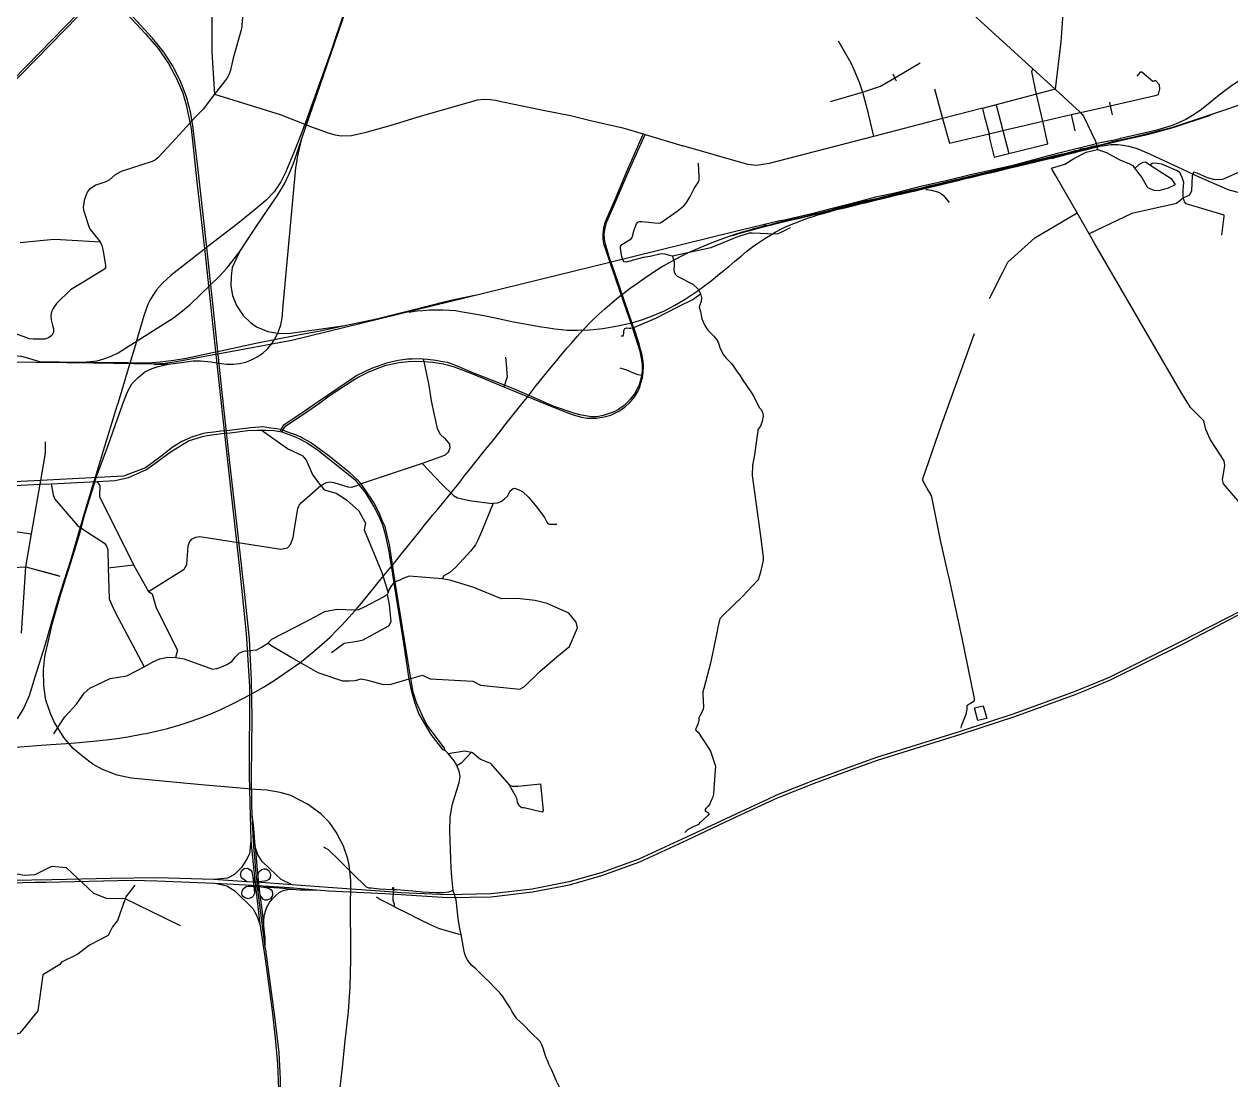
# Model space of a CAD drawing. Header units: millimetres. Extents: x 170 to 95391, y -643 to 69125.
# Drawn here: x 59911 to 69198, y 32441 to 40567 of the extents above; entities that cross this region are included whole.
import ezdxf

# ---------------------------------------------------------------- set-up
doc = ezdxf.new("R2010")
doc.units = ezdxf.units.MM
for name, color, linetype in [('railways', 4, 'Continuous'), ('roads_1', 1, 'Continuous'), ('roads_2', 2, 'Continuous'), ('roads_3', 3, 'Continuous'), ('water', 7, 'Continuous')]:
    doc.layers.add(name, color=color, linetype=linetype)

msp = doc.modelspace()

# ---------------------------------------------------------------- linework, layer by layer
at = {"layer": 'railways'}
for points in [[(62049.36, 39686.2), (62502.44, 41009.28), (62544.23, 41109.55), (62598.26, 41198.29), (62789.07, 41456.95), (62834.67, 41515.5)], [(62379.07, 40673.82), (62268.21, 40345.29), (62062.72, 39773.37)], [(69257.68, 40126.9), (69192.84, 40084.67), (69142.13, 40046.89), (69094.07, 40008.53), (69022.85, 39951.95), (68961.01, 39903.06), (68902.83, 39862.68), (68850.45, 39832.32), (68796.19, 39806.51), (68746.14, 39785.6)], [(68751.99, 39774.89), (69650.28, 40074.56)], [(68753.24, 39771.46), (69040.19, 39865.33)], [(62062.72, 39773.37), (61992.03, 39591.14), (61923.48, 39425.88), (61885.96, 39352.04), (61834.17, 39276.4), (61774.02, 39211.26), (61690.43, 39141.99), (61554.63, 39033.52)], [(62062.72, 39773.37), (62092.6, 39840.1)], [(68346.24, 39675.32), (68453.51, 39698.83), (68751.99, 39774.89)], [(68746.14, 39785.6), (68628.61, 39751.02), (68347.56, 39685.48)], [(68348.84, 39671.44), (68556.55, 39718.28), (68753.24, 39771.46)], [(61418.09, 38630.05), (61471.93, 38688.55), (61509.26, 38738.17), (61570.03, 38817.9), (61693.62, 39005.09), (61864.68, 39254.11), (61913.77, 39337.99), (61951.28, 39413.78), (61985.6, 39501.84), (62049.36, 39686.2)], [(61905.48, 38400.86), (62001.74, 39460.02), (62018.93, 39566.21), (62049.36, 39686.2)], [(66294.09, 39181.62), (66317.05, 39186.55), (66349.44, 39194.8), (66368.31, 39199.53), (66407.18, 39209.55), (66434.8, 39216.13), (66457.61, 39222.03), (66501.92, 39232.81), (66539.09, 39241.71), (66575.68, 39250.83), (66602.39, 39257.09), (66646.84, 39267.98), (66680.13, 39275.54), (66734.41, 39287.68), (66816.15, 39307), (66887.42, 39324.29), (66966.22, 39342.46), (67026.79, 39357.14), (67103.71, 39376.02), (67188.16, 39396.61), (67266.02, 39415.49), (67353.16, 39436.07), (67428.32, 39454.16), (67507.12, 39473.15), (67590.61, 39493.28), (67686.23, 39515.91), (67775.62, 39537.64), (67846.29, 39554.47), (67888.99, 39564.82), (67939.54, 39577.22), (68005.03, 39593.61), (68040.57, 39602.2), (68075.13, 39610.2), (68100.93, 39616.68), (68142.31, 39626.33), (68162.52, 39631.64), (68191.06, 39638.21), (68243.96, 39651.64), (68288.62, 39662.38), (68346.24, 39675.32)], [(67093.3, 39366.86), (67212.94, 39397.7), (67309.14, 39420.79), (67391.97, 39440.77), (67489.24, 39463.67), (67615.72, 39494.33), (67712.08, 39516.71), (67789.72, 39536.05), (67854.03, 39551.03), (67942.93, 39572.92), (67986.04, 39584.15), (68022.74, 39592.94), (68074.57, 39604.98), (68129.79, 39618.25), (68171.19, 39627.98), (68216.54, 39639.2), (68264.03, 39650.41), (68306.71, 39660.54), (68348.84, 39671.44)], [(68347.56, 39685.48), (68312.12, 39677.22), (68152.97, 39644.26)], [(65737.94, 39054.78), (65785.74, 39065.57), (65905.18, 39093.32), (65983.37, 39112.25), (66212.64, 39171.22), (66294.84, 39192.38), (66380.44, 39214.8), (66465.29, 39237.07), (66634.03, 39273.69), (66821.32, 39322.4), (67016, 39364.7), (67204.71, 39412.52), (67522.09, 39481.03), (67864.99, 39573.76), (68152.97, 39644.26)], [(67845.85, 39542.45), (67904.17, 39556.46), (67941.96, 39565.85), (67986.68, 39577.07), (68034.1, 39588.95), (68078.32, 39599.18), (68137.02, 39613.56), (68190.05, 39626.48), (68227.7, 39633.88), (68274.9, 39639.44), (68327.85, 39639.6), (68369.44, 39635.7), (68410.91, 39628.75), (68460.09, 39615.17), (68495.58, 39602.01), (68572.2, 39569.13), (68649.2, 39533.29), (68825.8, 39450.04)], [(68022.74, 39592.94), (67995.64, 39584.26), (67975.85, 39577.32), (67941.96, 39565.85)], [(68075.13, 39610.2), (68055.18, 39607.18), (68036.45, 39604.52)], [(68142.31, 39626.33), (68116.02, 39618.52), (68101.64, 39613.41), (68074.57, 39604.98)], [(68191.06, 39638.21), (68213.22, 39641.95), (68226.06, 39643.74), (68264.03, 39650.41)], [(65300.56, 38675.08), (65333.65, 38701.95), (65380.45, 38741.49), (65428.03, 38781.37), (65472.99, 38818.2), (65516, 38852.13), (65565.71, 38886.79), (65611.07, 38916.97), (65653.8, 38943), (65690.71, 38964.76), (65738.77, 38990.18), (65771.55, 39005.54), (65814, 39024.68), (65854.17, 39041.12), (65899.55, 39058.42), (65947.32, 39075.04), (65982.24, 39087), (66019.42, 39098.61), (66059.09, 39109.29), (66106.38, 39122.64), (66163.91, 39138.73), (66228.35, 39153.43), (66299.95, 39170.57), (66356.19, 39185.23), (66384.26, 39191.75), (66463.14, 39211.55), (66516.44, 39224.4), (66560.88, 39235.62), (66619.93, 39249.94), (66668.58, 39261.8), (66731.61, 39275.78), (66770.01, 39284.15), (66809.44, 39293.62), (66873.25, 39309.01), (66940.91, 39325.17), (67033.65, 39347.38), (67099.23, 39363.72), (67155.64, 39377.55), (67206.31, 39389.59), (67297.79, 39411.3), (67381.29, 39431.07), (67480.08, 39455.04), (67557.43, 39474.2), (67633.77, 39491.88), (67716.26, 39511.17), (67802.18, 39532.23), (67845.85, 39542.45)], [(67904.17, 39556.46), (67873.06, 39545.75), (67844.01, 39537.08), (67818.18, 39530.7)], [(68825.8, 39450.04), (68918.44, 39406.19)], [(68918.44, 39406.19), (68973.73, 39382.27), (69182.74, 39291.05), (69321.78, 39256.23), (69475.23, 39236.08), (70329.5, 39149.09), (70592.59, 39121.28), (70989.33, 39080.5), (71237.6, 39055.6), (71488.83, 39028.41), (71594.98, 39017.17), (71646.4, 39011.77), (71706.43, 39006.73)], [(66099.82, 39127.88), (66143.46, 39138.94), (66201.66, 39153.9), (66266.9, 39169.39), (66309.63, 39179.27), (66346, 39188.73), (66381.24, 39197.75), (66418.62, 39207.32), (66460.45, 39217.55), (66491.7, 39225.13), (66532.7, 39235.31), (66568.04, 39244.11), (66615.55, 39255.31), (66643.27, 39262.02), (66689.07, 39272.88), (66744.72, 39285.04), (66844.1, 39308.22), (66929.84, 39328.67), (67013.8, 39347.64), (67093.3, 39366.86)], [(66849.78, 39292.97), (66861.16, 39292.78), (66876.19, 39291.62), (66894.55, 39288.54), (66921.77, 39281.53), (66946.72, 39272.95), (66970.72, 39260.75), (66985.43, 39247.46), (67031.1, 39192.81)], [(66365.06, 39205.99), (66312.78, 39191.89), (66276.85, 39182.08)], [(66407.18, 39209.55), (66375.94, 39203.21), (66348.57, 39198.88), (66312.78, 39191.89)], [(66381.24, 39197.75), (66357.38, 39193.4), (66342.5, 39190.67), (66317.05, 39186.55)], [(66384.26, 39191.75), (66407.46, 39199.95), (66433.62, 39208.58), (66460.45, 39217.55)], [(66457.61, 39222.03), (66483.39, 39226.27), (66498.04, 39228.31), (66532.7, 39235.31)], [(66646.84, 39267.98), (66615.91, 39259.03), (66598.97, 39252.93), (66568.04, 39244.11)], [(66731.61, 39275.78), (66702.69, 39270.94), (66687.03, 39269.21), (66670.2, 39266.35), (66643.27, 39262.02)], [(64831.53, 38707.19), (64871.4, 38730.2), (64928.87, 38761.07), (64972.8, 38783.19), (65029.6, 38810.71), (65078.2, 38832.87), (65130.73, 38854.6), (65192.42, 38880.44), (65266.52, 38909.89), (65330.55, 38932.98), (65391.29, 38953.36), (65449.27, 38970.78), (65499, 38984.74), (65527.16, 38992.87), (65589.2, 39008.12), (65656.72, 39025.84), (65719.01, 39041.92), (65809.93, 39062.64), (65902.66, 39084.04), (65983.69, 39103.13), (66053.14, 39120.51), (66132.25, 39141.21), (66174.42, 39151.94), (66229.88, 39165.68), (66294.09, 39181.62)], [(65363.5, 38939.3), (65404.1, 38952.13), (65466.18, 38970.91), (65517.33, 38984.68), (65579.51, 39000.74), (65652.83, 39019.55), (65721.14, 39037.38), (65808.07, 39057.01), (65887.96, 39074.87), (65973.2, 39095.65), (66037.64, 39111.13), (66099.82, 39127.88)], [(66212.64, 39171.22), (66238.46, 39175.33), (66264.35, 39179.57), (66276.85, 39182.08)], [(61554.63, 39033.52), (61334.42, 38862.23), (61203.83, 38759.56), (61042.05, 38634.83), (60975.86, 38573.46), (60930.79, 38520.62), (60884.58, 38450.92)], [(65737.94, 39054.78), (65376.31, 38967.92), (64408.75, 38728.53), (61970.15, 38132.15), (61415.89, 38028.37)], [(65527.16, 38992.87), (65587.85, 39009.26), (65624.92, 39021.2)], [(61570.03, 38817.9), (61544.33, 38766.18), (61511.97, 38693.82), (61503.9, 38628.1), (61501.71, 38551.3), (61514.66, 38479.29), (61544.4, 38399.85), (61597.28, 38323.83), (61652.27, 38269.1), (61699.82, 38237.58), (61786.37, 38200.16), (61878.21, 38185.71), (61961.03, 38187.32), (62182.05, 38219.86), (62377.96, 38247.6)], [(60849.95, 35107.76), (60927.89, 35124.54), (61014.31, 35146.25), (61111.29, 35174.05), (61189.46, 35199.41), (61283.56, 35233.07), (61366.44, 35266.13), (61423.83, 35291.72), (61519.22, 35337.41), (61605.45, 35380.22), (61676.81, 35419.2), (61753.71, 35462.25), (61835.52, 35514.21), (61943.52, 35588.14), (62031.61, 35651.89), (62073.94, 35685.42), (62133.63, 35733.75), (62202.71, 35792.48), (62265.55, 35848.35), (62316.3, 35899.83), (62358.7, 35942.96), (62411.91, 36002.5), (62474.5, 36072.27), (62507.55, 36110.67), (62615.76, 36244), (62670.02, 36311.34), (62719.55, 36371.78), (62760.54, 36420.36), (62815.69, 36489.32), (62861.27, 36545.9), (62915.86, 36613.03), (62949, 36653.65), (62993.3, 36709.65), (63028.79, 36754.17), (63057.32, 36789.06), (63094.06, 36833.92), (63130.06, 36876.84), (63175.9, 36933.63), (63217.66, 36984.09), (63255.86, 37031.68), (63306.44, 37097.89), (63333.56, 37132.37), (63431.53, 37255.21), (63475.31, 37308.22), (63516.29, 37357.56), (63563.64, 37418.82), (63621.99, 37493.97), (63672.87, 37557.78), (63733.62, 37634.2), (63781.14, 37693.98), (63844.89, 37774.6), (63888.68, 37830.01), (63942.15, 37895.44), (63994.88, 37960.52), (64052.81, 38029.6), (64067.93, 38047.42), (64090.39, 38075.2), (64125, 38114.31), (64169.5, 38165.65), (64213.75, 38214.16), (64274.96, 38276.78), (64333.9, 38333.54), (64380.74, 38375.13), (64433.9, 38422.75), (64472.55, 38455.01), (64527.89, 38499.48), (64575.43, 38535), (64622.58, 38569.05), (64684.2, 38610.72), (64757.32, 38659.67), (64815.95, 38697.69), (64831.53, 38707.19)], [(64594.91, 38270.45), (64672.57, 38292.43), (64765.41, 38328.85), (64843.48, 38363.28), (64919.66, 38404.28), (64999.1, 38449.73), (65091.95, 38511.06), (65198.96, 38591.77), (65261.6, 38643.7), (65292.7, 38668.69)], [(65292.7, 38668.69), (65300.56, 38675.08)], [(61130.96, 38358.94), (61188.84, 38407.6), (61418.09, 38630.05)], [(60884.58, 38450.92), (60862.68, 38407.64), (60832.27, 38320.45), (60781.2, 38147.2)], [(61426.15, 38053.37), (61693.88, 38110.5), (62007.56, 38171.51), (62189.76, 38206.15), (62377.96, 38247.6), (62621.92, 38299.72), (62888.89, 38366.19), (63162.75, 38434.96), (63376.26, 38481.52)], [(60239.59, 37959.82), (60359.63, 37966.2), (60422.95, 37969.83), (60473.95, 37976.01), (60524.19, 37990.37), (60581.05, 38011.22), (60635.48, 38036.18), (61060.72, 38307.11), (61130.96, 38358.94)], [(61347.6, 37966.47), (61428.88, 37953.62), (61468.31, 37950.07), (61521.73, 37948.87), (61569.44, 37954.25), (61616.36, 37964.56), (61660.05, 37983.05), (61705.42, 38005.63), (61748.37, 38034.77), (61786.43, 38070.48), (61822.91, 38114.38), (61846.19, 38153.48), (61868.71, 38199.93), (61887.17, 38252.15), (61896.57, 38302.78), (61905.48, 38400.86)], [(62874.44, 38349.39), (62901.59, 38353.94), (62934.78, 38359.06), (62978.61, 38362.9), (63031.76, 38367.01), (63088.11, 38369.01), (63135.6, 38368.83), (63185.01, 38365.77), (63230.72, 38361.46), (63268.69, 38356.04), (63330.24, 38345.33), (63392.34, 38333.5), (63460.49, 38321.21), (63549.59, 38302.55), (63676.99, 38276.44), (63764.34, 38259.22), (63833.42, 38246.78), (63874.45, 38239.47), (63930.56, 38230.77), (63996.29, 38221.54), (64046.49, 38216.24), (64088.99, 38212.28), (64168.26, 38211.09), (64264.09, 38214.59), (64364.46, 38224.76), (64480.63, 38244.4), (64551.82, 38259.88), (64575.62, 38265.31)], [(64575.62, 38265.31), (64594.91, 38270.45)], [(60766.97, 38098.06), (60729.7, 37973.76)], [(60781.2, 38147.2), (60766.97, 38098.06)], [(59584.1, 38016.82), (59861.89, 38013.15), (59888.99, 38010.5), (59925.91, 38002.06), (60003, 37978.6), (60028.43, 37971.05), (60180.46, 37966.68), (60359.63, 37966.2)], [(61371.94, 38020.45), (61084.6, 37968.35), (60995.73, 37955.08), (60909.38, 37948.34), (60291.36, 37959.33), (60239.59, 37959.82)], [(60359.63, 37966.2), (60707.02, 37962.16), (60859.47, 37960.91), (60957.74, 37966.5), (61062.02, 37980.42), (61158.71, 37996.59), (61361.64, 38039.11)], [(61361.64, 38039.11), (61426.15, 38053.37)], [(61415.89, 38028.37), (61371.94, 38020.45)], [(60239.59, 37959.82), (59528.66, 37966.51), (58972.23, 37969.77), (58798.86, 37978.41), (58571.2, 37980.91), (58500.49, 37977.34), (58439.58, 37966.35), (58376.19, 37952.91), (58230.38, 37908.19)], [(60712.22, 37913.92), (60633.81, 37655.32)], [(60670.2, 37643.31), (60707.45, 37737.25), (60740.67, 37797.68), (60787.78, 37847.96), (60839.03, 37889.65), (60895.63, 37916.69), (60941.47, 37932.72), (61018.69, 37948.37)], [(60729.7, 37973.76), (60712.22, 37913.92)], [(60909.38, 37948.34), (61018.69, 37948.37), (61122.36, 37961.53), (61212.03, 37973.98), (61269.58, 37975.21), (61347.6, 37966.47)], [(60624.87, 37626.77), (60518.11, 37282.48), (60457.54, 37076.9)], [(60466.74, 37076.81), (60561.2, 37330.89), (60630.33, 37528.07), (60666, 37630.04)], [(60633.81, 37655.32), (60624.87, 37626.77)], [(60666, 37630.04), (60670.2, 37643.31)], [(60457.54, 37076.9), (60443.28, 37030.03)], [(60452.34, 37031.65), (60466.74, 37076.81)], [(60443.28, 37030.03), (60368.17, 36781.2)], [(60374.21, 36777.94), (60414.22, 36910.57), (60452.34, 37031.65)], [(60368.17, 36781.2), (60327.49, 36641.26), (60270.2, 36447.06), (60217.5, 36279.6), (60178.19, 36158.36)], [(60184.81, 36152.91), (60232.56, 36302.5), (60287.8, 36480), (60337.25, 36639.15), (60374.21, 36777.94)], [(60178.19, 36158.36), (60115.93, 35947)], [(60126.72, 35947.43), (60184.81, 36152.91)], [(60115.93, 35947), (60073.19, 35792.91), (59993.77, 35539.89), (59948.64, 35396.7), (59908.83, 35304.29), (59860.55, 35224.52), (59778.23, 35138.71), (59683.69, 35068.33), (59572.34, 35019.04)], [(62425.2, 33493.59), (62423.81, 33734.97), (62424.59, 33976.99), (62411.44, 34094.53), (62402.11, 34143.33), (62369.8, 34239.53), (62313.01, 34347.83), (62260.08, 34420.8), (62193.76, 34489.8), (62093.14, 34562.76), (61963.1, 34630.14), (61881.03, 34652.71), (61779.83, 34669.63), (61690.45, 34674.87), (61487.7, 34692.83), (61303.35, 34709.48), (61054.98, 34731.96), (60817.55, 34754.37), (60733.75, 34761.98), (60626.62, 34785.4), (60513.89, 34830.69), (60440.61, 34871.97), (60366.49, 34926.19), (60289.36, 34991.18), (60217.02, 35076.57), (60144.47, 35190.77), (60114.56, 35261.89), (60078.81, 35362.37), (60062.66, 35473.95), (60059.03, 35596.83), (60070.98, 35699.87), (60104.91, 35843.29), (60126.72, 35947.43)], [(59711.32, 34992.52), (59911.77, 35006.96), (60043.16, 35016.1), (60234, 35030.43), (60305.95, 35036.24), (60442.33, 35048.27), (60541.18, 35057.64), (60625.19, 35068.53), (60709.78, 35081.47), (60826.63, 35103.13), (60849.95, 35107.76)], [(62379.67, 32719.16), (62407.73, 32967.66), (62419.84, 33155.76), (62424.42, 33367.45), (62425.2, 33493.59)], [(62294.88, 31990.98), (62325.88, 32231.65), (62361.01, 32535.34), (62379.67, 32719.16)]]:
    msp.add_lwpolyline(points, dxfattribs=at)
at = {"layer": 'roads_1'}
for points in [[(59588.08, 41829.25), (59957.03, 41439.23), (60257.14, 41116.14), (60339.23, 41029.69), (60508.37, 40850.3), (60702.11, 40644.83), (60845.85, 40492.52), (60941.59, 40379.4), (61021.91, 40264.36), (61084.76, 40147.38), (61131.2, 40034.62), (61159.33, 39945.49), (61197.05, 39762.25), (61241.37, 39352.04), (61304.15, 38792.44), (61373.48, 38142.8), (61437.08, 37552.47), (61504.71, 36948.78), (61567.42, 36375.76), (61619.36, 35876.41), (61645.23, 35468.23), (61642.43, 34784.13), (61647.1, 34573.44), (61656.32, 34279.87)], [(61665.11, 34479.75), (61662.29, 34563.63), (61660.91, 34781.96), (61665.07, 35223.69), (61662.03, 35518.22), (61644.75, 35835.32), (61609.17, 36177.09), (61557.94, 36632.46), (61495.14, 37192.16), (61433.38, 37754.91), (61370.82, 38345.24), (61316.86, 38846.53), (61251.28, 39444.99), (61210.59, 39787.71), (61190.79, 39892.11), (61161.82, 40006.79), (61112.38, 40131.84), (61052.61, 40248.8), (60985.55, 40351.49), (60899.01, 40458.41), (60718.61, 40653.9)], [(69824.87, 36335.28), (69562.09, 36197.37), (69391.95, 36110.84), (68810.19, 35811.61), (68262.22, 35539.14), (68117.06, 35479.39), (68067.48, 35459), (67992.84, 35428.27), (67526.96, 35258.79), (67113.41, 35122.6), (66471.63, 34921.25), (66250.69, 34843.8), (65985.47, 34746.2), (65700.2, 34632.22)], [(65708.98, 34612.12), (65993.38, 34725.77), (66258.15, 34823.19), (66478.6, 34900.46), (67120.18, 35101.76), (67534.2, 35238.11), (68000.83, 35407.86), (68076.14, 35438.86), (68125.52, 35459.17), (68271.35, 35519.19), (68820.27, 35792.14), (69407.76, 36100.69), (69718.89, 36260), (69836.15, 36321.07)], [(65636.77, 34602.73), (65387.25, 34486.8), (65007.83, 34309.37), (64640.7, 34138.47), (64350.78, 34034.69), (64102.16, 33964.25), (63819.82, 33909.27), (63504.91, 33871.8), (63168.59, 33866), (62812.29, 33881.75), (62720.47, 33888.52), (62250.92, 33920.79)], [(62255.89, 33895.2), (62687.08, 33875.6), (62765.31, 33869.69), (62812.9, 33866.66), (63168.23, 33844.09), (63506.42, 33849.93), (63823.24, 33887.62), (64107.29, 33942.94), (64357.54, 34013.83), (64649.1, 34118.19), (65017.18, 34289.55), (65396.59, 34466.97), (65646.09, 34582.89)], [(65700.2, 34632.22), (65636.77, 34602.73)], [(65646.09, 34582.89), (65708.98, 34612.12)], [(61742.56, 34121.77), (61709.02, 34174.17), (61691.36, 34226.17), (61686.93, 34270.82), (61682.91, 34311.18), (61676.65, 34401.32), (61665.11, 34479.75)], [(61692.32, 34083.91), (61688.87, 34129.43), (61681.29, 34204.36), (61676.23, 34281.63), (61665.11, 34479.75)], [(61656.32, 34279.87), (61644.31, 34179.75), (61621.38, 34135.93), (61583.95, 34074.83), (61531.16, 34022.03)], [(61656.32, 34279.87), (61684.15, 34000.29)], [(61705.15, 34086.02), (61698.99, 34151.53), (61691.36, 34226.17)], [(61699.69, 34003.01), (61692.32, 34083.91)], [(61711.15, 34003.37), (61705.15, 34086.02)], [(61973.57, 33943.21), (61889.58, 33982.67), (61850.78, 34018.74), (61742.56, 34121.77)], [(60935.87, 33995.59), (60577.14, 33989.98), (60124.84, 33980.98), (59813.37, 33975.06), (59391.91, 33966.88), (59087.56, 33950.7), (58811.86, 33917.95), (58644.17, 33896.69), (58184.08, 33806.01), (57923.11, 33752.57), (57814.75, 33730.39)], [(62250.92, 33920.79), (61973.57, 33943.21), (61698.77, 33961.58), (61625.21, 33965.75), (61370.54, 33982.25), (60935.87, 33995.59)], [(61531.16, 34022.03), (61476.48, 33992.75), (61370.54, 33982.25)], [(61625.21, 33965.75), (61584.42, 33996.08), (61575.38, 34024.77), (61583.77, 34049.26), (61605.49, 34068.54)], [(61605.49, 34068.54), (61630.16, 34069.39), (61656.79, 34055.9), (61663.69, 34042), (61670.73, 34000.77)], [(61670.73, 34000.77), (61691.57, 33948.66)], [(61670.73, 34000.77), (61682.81, 33880.12)], [(61684.15, 34000.29), (61691.57, 33948.66), (61691.94, 33939.67), (61696.19, 33882.17)], [(61758.61, 34066.15), (61773, 34064.28), (61788.61, 34056.1), (61797.88, 34046.08), (61803.6, 34032.36), (61807.58, 34015.55), (61804.29, 33999.74), (61793.55, 33983.89), (61777.48, 33973.23), (61761.99, 33970.39), (61698.77, 33961.58)], [(61713.42, 33885.58), (61707.19, 33940.18), (61706.61, 33946.19), (61699.69, 34003.01)], [(61706.61, 33946.19), (61711.15, 34003.37)], [(61711.15, 34003.37), (61713.1, 34029.28), (61723.02, 34047.84), (61739.59, 34060.28), (61758.61, 34066.15)], [(61724.44, 33884.88), (61711.15, 34003.37)], [(57818.52, 33715.65), (57922.84, 33735.98), (58146.87, 33779.68), (58536.98, 33855.55), (58770.59, 33894.73), (59039.08, 33927.53), (59250.92, 33941.31), (59619.97, 33951.92), (59993.14, 33961.49), (60076.96, 33963.28), (60741.5, 33977.55), (60932.64, 33974.13), (61378.56, 33954.59), (61660.19, 33939.62), (61751.74, 33934.02), (61953.24, 33921.4), (62160.25, 33903.9), (62255.89, 33895.2)], [(61378.56, 33954.59), (61471.95, 33933.48), (61532.32, 33896.23), (61671.14, 33760.24)], [(61588.53, 33894.63), (61596.37, 33912.49), (61609.06, 33922.64), (61619.15, 33928.76), (61635.32, 33931.94), (61654.28, 33930.95), (61736.16, 33926.4)], [(61691.94, 33939.67), (61682.81, 33880.12)], [(61724.44, 33884.88), (61707.19, 33940.18)], [(61736.16, 33926.4), (61756, 33924.65), (61780.97, 33919.76), (61801.71, 33911.69), (61811.68, 33904.84), (61820.08, 33894.19), (61823.62, 33876.42), (61822.5, 33859.9)], [(61756, 33924.65), (61787.89, 33923.56), (61875.39, 33918.23), (61977.88, 33908.04)], [(61799.04, 33804.93), (61821.26, 33833.14), (61845.46, 33858.57), (61873.5, 33883.51), (61888.57, 33891.53), (61905.42, 33898.69), (61941.45, 33907.41), (61977.88, 33908.04), (62031.06, 33904.59), (62160.25, 33903.9)], [(61682.81, 33880.12), (61681.22, 33869.34), (61673.58, 33855.3), (61662.54, 33843.67), (61635.68, 33833.11), (61613.13, 33841.45), (61600.23, 33848.53), (61590.29, 33861.69), (61587.07, 33876.94), (61588.53, 33894.63)], [(61696.19, 33882.17), (61723.75, 33642.25)], [(61767.2, 33464.52), (61713.42, 33885.58)], [(61822.5, 33859.9), (61815.46, 33846.37), (61807.34, 33834.96), (61794.36, 33828.74), (61781.2, 33824.25), (61765.52, 33825.27), (61750.19, 33832.06), (61734.24, 33850.71), (61728.5, 33865.52), (61724.44, 33884.88)], [(61756.9, 33630.89), (61747.09, 33710.2), (61728.5, 33865.52)], [(61767.2, 33464.52), (61765.27, 33532.8), (61758.55, 33601.23), (61756.9, 33630.89), (61754.95, 33665.99), (61758.5, 33699.14), (61765.48, 33731.89), (61779.09, 33769.74), (61799.04, 33804.93)], [(61671.14, 33760.24), (61696.49, 33713.02), (61723.75, 33642.25)], [(61723.75, 33642.25), (61768.98, 33354.55), (61818.7, 32971.68), (61842.9, 32760.81), (61862.06, 32563.26), (61867.89, 32369.9), (61866.53, 32321.84), (61865.79, 32217.52), (61855.07, 32010.98), (61834.19, 31818.82), (61780.18, 31450.95), (61659.36, 30649.79), (61624.71, 30403.49), (61609.9, 30199), (61606.5, 30010.78), (61615.49, 29683.32), (61642.7, 28879.96), (61657.11, 28444.99)], [(61686.74, 28127.59), (61675.61, 28443.84), (61661.21, 28879.83), (61642.63, 29450.88), (61631.09, 29853.05), (61626.63, 30093.49), (61635.17, 30283.72), (61659.39, 30509.65), (61734.04, 31033.91), (61796.62, 31449.81), (61861.41, 31890.23), (61874.69, 32023.11), (61884.36, 32227.62), (61884.88, 32446.5), (61872.97, 32652.17), (61839.97, 32927.55), (61770.36, 33442.52), (61767.2, 33464.52)]]:
    msp.add_lwpolyline(points, dxfattribs=at)
at = {"layer": 'roads_2'}
for points in [[(62513.61, 44779.5), (61325.71, 41723.6), (61154.94, 41508.25), (60915.54, 41260.28), (60573.54, 40906.05), (60532.56, 40864.07), (59013.23, 39307.74), (58728.34, 38999.07), (58458.64, 38706.87), (58336.6, 38541.19), (58226.96, 38298.49), (58220.9, 38280.74), (58168.54, 38127.49), (58062.37, 37839.54)], [(58077.6, 37833.97), (58183.85, 38122.11), (58242.07, 38292.56), (58350.7, 38533.02), (58471.19, 38696.61), (58747.62, 38996.09), (59025.03, 39296.66), (60544.22, 40852.85), (60585.21, 40894.84), (60740.34, 41055.48), (61071.66, 41398.68), (61167.18, 41497.64), (61339.96, 41715.52), (62528.73, 44773.67)], [(61597.27, 40677.68), (61583.91, 40530.61), (61519.63, 40304.16), (61498.42, 40211.3), (61487.96, 40182.76), (61471.28, 40149.14), (61375.91, 40028.19), (61289.83, 39912.28), (61227.74, 39850.37)], [(61227.74, 39850.37), (61159.42, 39777.27)], [(61159.42, 39777.27), (61047.6, 39654.39), (60938.91, 39537.61), (60922.36, 39522.4), (60896.58, 39509.3), (60657.69, 39431.29), (60635.02, 39420.21), (60612.31, 39406.07), (60566.84, 39368.57), (60540.02, 39353.43), (60461.76, 39328.44), (60412.2, 39293.02), (60396.65, 39273.71), (60387.25, 39253.34), (60373.6, 39210.5), (60366.02, 39156.38), (60367.93, 39137.97), (60374.93, 39111.34), (60411.12, 39000.68), (60421.27, 38984.25), (60496.62, 38890.68), (60508.74, 38862.99), (60517.77, 38832.25), (60537.46, 38712.51), (60536.27, 38691.05), (60529.01, 38681.91), (60357.72, 38576.82), (60268.96, 38521.24), (60159.29, 38415.73), (60133.33, 38377.07), (60120.82, 38351.6), (60115.47, 38323.01), (60119.35, 38291.29), (60130.34, 38249.3), (60136.3, 38220.63), (60136.12, 38195.07), (60123.61, 38169.61), (60098.82, 38152.41), (60071, 38141.36), (59980.59, 38141), (59951.85, 38144.28), (59557.33, 38287.21)], [(68171.38, 39601.11), (68241.18, 39579.74), (68281.73, 39556.64), (68344.42, 39522.35), (68417.49, 39491.69), (68442.58, 39479.75), (68459.36, 39455.79)], [(65805.52, 38999.85), (65734.39, 38962.5), (65711.73, 38953.46), (65697.32, 38949.46), (65514.52, 38958.88), (65491.91, 38956.99), (65467.21, 38951.02), (65396.17, 38927.99), (65371.43, 38915.89), (65195.29, 38845.53), (64960.7, 38792.94), (64902.06, 38781.08), (64887.69, 38782.2), (64843.61, 38796.8), (64812.8, 38798.03), (64729.45, 38778.16), (64673.93, 38771.38), (64544.22, 38733.42), (64529.86, 38736.59), (64520.7, 38747.89), (64510.61, 38774.55), (64500.8, 38843.1), (64501.92, 38856.38), (64510.24, 38870.64), (64583.46, 38913.07), (64589.71, 38924.27), (64606.55, 38984.47), (64623.3, 39030.35), (64634.69, 39042.54), (64646.02, 39047.57), (64664.51, 39048.47), (64791.81, 39034.31), (64809.3, 39038.28), (64937.29, 39127.37), (64988.93, 39167.9), (65006.53, 39188.22), (65037.7, 39239.13), (65067.91, 39301.27), (65099.05, 39348.09), (65105.35, 39368.48), (65105.48, 39387.91), (65102.1, 39496.28)], [(69127.41, 38941.4), (69147.59, 39085.63), (69145.43, 39096.68), (68853.64, 39183.98), (68840.42, 39198.8), (68832.87, 39228.58), (68830.32, 39238.64), (68831.41, 39293.86), (68836.19, 39346.86), (68823.12, 39385.97), (68804.87, 39424.39), (68778.32, 39439.27), (68666.88, 39487.87), (68613.65, 39496.31), (68595.88, 39494.96), (68575.06, 39480.36), (68541.91, 39504.14), (68519.7, 39502.81), (68492.95, 39486.78), (68459.36, 39455.79)], [(69265.75, 39431.02), (69133.97, 39370.08), (69105.1, 39368.68), (69067.09, 39369.94), (69017.97, 39383.09), (68939, 39418.81), (68910.29, 39427.18), (68899.94, 39398.16), (68895.1, 39284.74), (68878.44, 39251.11), (68832.87, 39228.58), (68780.44, 39186.32), (68768.08, 39182.36), (68436.93, 39108.86), (68108.31, 38951.7)], [(59881.32, 38885.97), (60059.93, 38903.5), (60143.93, 38911.91), (60281.5, 38903.39), (60453.85, 38894.61), (60496.62, 38890.68)], [(64902.06, 38781.08), (64914.08, 38736.01), (64914.92, 38708.41), (64910.61, 38679.81), (64914.58, 38658.31), (64922.68, 38639.86), (64936.97, 38626.48), (65056.75, 38565.35), (65099.64, 38527.23), (65113.83, 38498.52), (65115.99, 38490.38), (65123.85, 38460.62), (65120.56, 38431), (65108.01, 38399.4), (65106.91, 38388.16), (65115.93, 38354.36), (65126.85, 38298.06), (65149.11, 38247.82), (65173.52, 38211.87), (65219.44, 38164.54), (65239.81, 38138.84), (65253.02, 38118.3), (65267.08, 38070.16), (65292.44, 38021.95), (65312.81, 37996.25), (65357.71, 37950.96), (65398.41, 37891.39), (65419.81, 37865.69), (65436.04, 37834.91), (65509.3, 37729.12), (65526.57, 37700.38), (65568.14, 37617.28), (65582.41, 37599.81), (65596.59, 37570.07), (65599.54, 37550.62), (65591.03, 37508.76)], [(64592.59, 38229.31), (64602.02, 38231.17), (64669.65, 38260.9), (64772.02, 38304.46), (64941.1, 38390.2), (65056.71, 38448.4), (65115.99, 38490.38)], [(62983.19, 37988.29), (62988.4, 37970.41), (63006.3, 37885.95), (63024.61, 37786.65), (63044.84, 37666.39), (63067.21, 37558.37), (63088.54, 37453.94), (63111.86, 37410.34), (63148.63, 37377.36), (63184.28, 37332.64), (63186.14, 37305.53), (63179.83, 37283.08), (63173.05, 37270.35), (63154.95, 37252.59), (63138.45, 37244.53), (62974.69, 37183.81), (62727.09, 37104.11), (62504.62, 37027.63), (62486.52, 37022.11)], [(65581.5, 37480.92), (65578.46, 37472.04), (65558.77, 37446.61), (65556.61, 37431.3), (65553.34, 37403.71), (65531.77, 37252.54), (65515.82, 37171.89), (65513.23, 37093.19), (65541.64, 36886.46), (65576.86, 36625.51), (65599.42, 36464.83), (65599.25, 36440.3), (65577.06, 36348.42), (65563.36, 36298.42), (65555.04, 36284.16), (65441.2, 36164.28), (65288.1, 36013.98), (65266.36, 35989.58), (65260.06, 35969.18), (65249.48, 35925.28), (65245.15, 35893.61), (65193.9, 35647.38), (65142.23, 35452.42), (65134.86, 35426.9), (65134.75, 35410.55), (65139.22, 35312.35), (65137.05, 35294.98), (65129.73, 35276.63), (65109.97, 35243.02), (65104.73, 35226.69), (65102.52, 35204.21), (65095.16, 35179.71), (65079.5, 35143.01), (65078.42, 35134.84), (65082.5, 35130.72)], [(65591.03, 37508.76), (65581.5, 37480.92)], [(62974.69, 37183.81), (63125.1, 37024.8), (63215.96, 36939.3), (63247.17, 36921.2), (63301.53, 36907.02), (63354.9, 36898.47), (63514.9, 36878.23), (63521.16, 36878.89), (63553.62, 36882.26), (63581.28, 36893.62), (63609.15, 36911.84), (63629.86, 36934.69), (63652.73, 36973.9), (63675.62, 36991.84), (63685.41, 36995.86), (63720.76, 36982.33), (63749.43, 36966.28), (63791.78, 36925.6), (63856.5, 36848.47), (63915.04, 36770.36), (63934.83, 36734.44), (63944.49, 36719.56), (63955.26, 36716.92), (64010.25, 36718.58)], [(63521.16, 36878.89), (63431.32, 36658.18), (63401.05, 36588.86), (63384.9, 36557.79), (63345.01, 36510.01), (63235.78, 36390.63), (63187.17, 36345.46), (63141.21, 36320.79), (63127.23, 36297.31)], [(63127.23, 36297.31), (62939.33, 36313.96), (62875.13, 36317.48), (62852.99, 36310.48), (62821.04, 36296.9), (62802.48, 36287.82), (62779.81, 36279.29), (62767.8, 36270.73), (62757.09, 36263.09)], [(61671.93, 35747.22), (61702.78, 35751.1), (61737.87, 35772.31), (61786.69, 35801.42), (61816.41, 35834.13), (62070.43, 35964.04), (62225.87, 36044.94), (62316.43, 36063.73), (62383.21, 36062.24), (62432.52, 36059.85), (62486.98, 36060.49), (62535.44, 36083.67), (62676.75, 36159.36), (62708.04, 36180.41), (62711.4, 36188.72), (62721.31, 36213.24), (62741.06, 36244.8), (62757.09, 36263.09)], [(62887.11, 35529.04), (62870.69, 35524.12), (62732.95, 35482.88), (62697.69, 35481.28), (62669.96, 35483.52), (62555.09, 35515.01), (62505.11, 35525.38), (62455.69, 35512.44), (62414.57, 35509.65), (62362.88, 35510.22), (62173.21, 35572.91), (62065.03, 35635.85), (61971.59, 35688.85), (61817.37, 35779.73), (61786.69, 35801.42)], [(61425.71, 35616.87), (61471.08, 35638.01), (61509.99, 35661.45), (61539.01, 35696.01), (61568.01, 35728.53), (61603.03, 35740.55)], [(61603.03, 35740.55), (61671.93, 35747.22)], [(65097.81, 35116.3), (65175.12, 34998.18), (65193.43, 34971.46), (65227.7, 34871.02), (65230.68, 34855.66), (65220.5, 34718.7), (65216.89, 34642.03), (65208.47, 34612.43), (65199.08, 34589.99), (65188.64, 34566.55), (65174.12, 34547.22), (65157.55, 34528.92), (65152.37, 34521.8), (65153.33, 34512.59), (65176.85, 34496.06), (65180.9, 34485.8), (65174.68, 34477.67), (65126.06, 34431.98), (65108.48, 34416.76), (65101.22, 34406.58), (65091.95, 34402.55), (65060, 34389.48), (65016.68, 34366.25), (65005.3, 34356.11), (64997, 34344.91)], [(65082.5, 35130.72), (65097.81, 35116.3)], [(63220.34, 33876.2), (63212.78, 33897.74), (63201.69, 34001.11), (63196.36, 34070.99), (63187.58, 34358.93), (63189.3, 34459.14), (63206.42, 34556.17), (63259.01, 34729.65), (63265.5, 34775.63), (63258.22, 34815.76), (63240.04, 34860.88), (63221.12, 34897.62), (63173.78, 34952.43), (63152.52, 34977.05)], [(61114.2, 33627.15), (60784.4, 33789.06), (60687.76, 33834.77), (60544.74, 33836.19), (60447.9, 33875.34), (60237.6, 34073.22), (60121.02, 34082.65), (59993.11, 34020.17), (59910.85, 34014.63), (58076.43, 34370.36), (57948.53, 34395.18), (57569.75, 34467.4), (57499.08, 34474.09), (57348.7, 34515.84), (57095.52, 34673.59)], [(63212.78, 33897.74), (63176.73, 33886.22), (63135.58, 33880.37), (63083.17, 33881.25), (62973.26, 33886.61), (62903.42, 33894.26), (62837.67, 33898.3), (62778.09, 33903.32), (62746.83, 33904.63), (62647.09, 33908.84), (62580.85, 33916.47), (62566.59, 33916.66), (62546.98, 33923.34), (62438.78, 34029.45), (62332.11, 34134), (62252.99, 34210.74), (62218.71, 34231.44)], [(60762.87, 33938.53), (60692.85, 33849.44), (60687.76, 33834.77), (60629.88, 33667.85), (60592.01, 33618.63), (60558.62, 33551.36), (60414.21, 33478.77), (60325.3, 33407.81), (60197.92, 33347.77), (60187, 33329.03), (60054.86, 33250.22), (60016.36, 32972.71), (59878.9, 32799.42), (59720.48, 32758.07)], [(63235.41, 33825.98), (63220.34, 33876.2)], [(63942.76, 32576.86), (63924.99, 32619.45), (63905.24, 32685.11), (63895.55, 32710.44), (63881.33, 32735.34), (63816.5, 32800.48), (63753.32, 32864.38), (63702.91, 32911.21), (63667.04, 32963.62), (63650.3, 32995.19), (63620.05, 33042.44), (63595.76, 33082.57), (63572.72, 33110.79), (63538.78, 33144.77), (63489.65, 33196.31), (63447.67, 33234.9), (63387.45, 33295.14), (63356.03, 33321.96), (63332.32, 33349.98), (63323.53, 33364.94), (63309.46, 33387.99), (63299.92, 33420.02), (63292.97, 33456.11), (63273.75, 33560.63), (63265.23, 33605), (63262.75, 33617.92), (63251.38, 33683.21), (63235.41, 33825.98)], [(63949.61, 32563.08), (63942.76, 32576.86)], [(64142.37, 32129.81), (64094.21, 32249.12), (64077.73, 32281.45), (64061.64, 32318.93), (64051.42, 32342.74), (64008.25, 32431.71), (63972.7, 32516.65), (63949.61, 32563.08)]]:
    msp.add_lwpolyline(points, dxfattribs=at)
at = {"layer": 'roads_3'}
for points in [[(68158.06, 41667.29), (68153.51, 41651.58), (68116.09, 41614.42), (68066.81, 41586.73), (68064.31, 41517.26), (68090.45, 41463.33), (68104.6, 41396.4), (68119.97, 41232.78), (67943.96, 41017.27), (67902.27, 40610.77), (67888.78, 40430.98), (67845.86, 40065.57), (67702.96, 40027.75), (67391.46, 39946.23), (67285.7, 39918.54), (67278.77, 39916.74), (66979.64, 39839.23), (66447.89, 39701.47), (65932.76, 39568.04), (65644.88, 39494.66), (65548.05, 39478.56), (65479.41, 39487.41), (64981.53, 39630.07)], [(61358.33, 41052.2), (61355.38, 40351.09), (61375.91, 40028.19), (61881.48, 39870.86), (62123.75, 39776.64), (62258.48, 39726.63), (62305.14, 39715.56), (62349.76, 39706.05), (62430.93, 39708.55), (62543.41, 39734.12), (62728.17, 39786.49), (62969.24, 39860.13), (63159.48, 39915.33), (63399.29, 39983.17), (63448.28, 39988.14), (63501.17, 39986.25), (63539.65, 39981.89), (63594.01, 39968.22), (63919.17, 39901.07), (64116.65, 39863.43), (64270.47, 39825.57), (64518.67, 39768.67), (64675.42, 39722.95), (64689.72, 39717.72), (64981.53, 39630.07)], [(66957.19, 40877.83), (67673.49, 40223.12), (67845.86, 40065.57), (67981.59, 39941.53), (68034.28, 39893.72), (68040.23, 39886.5), (68062.56, 39859.39), (68154.83, 39670.1), (68160.21, 39650.19)], [(66175.03, 40437.25), (66272.04, 40268.44), (66295.48, 40217.99), (66337.45, 40120.06), (66362.09, 40042.51), (66396.58, 39919.94), (66447.89, 39701.47)], [(66117.71, 39972.31), (66362.09, 40042.51), (66502.59, 40089.7), (66611.92, 40153.64), (66807.95, 40268.3)], [(67788.72, 39645.14), (67749.85, 39820.33), (67702.96, 40027.75), (67678.22, 40137.21), (67666.28, 40201.04), (67673.49, 40223.12)], [(66623.97, 40129), (66611.92, 40153.64), (66598.54, 40180.46)], [(67595.79, 39785.23), (67749.85, 39820.33), (67969.23, 39870.32), (68040.23, 39886.5), (68268.55, 39938.18), (68615.54, 40016.75), (68642.13, 40023.86), (68652.01, 40066.15), (68649.94, 40099.86), (68616.74, 40132.4), (68596.56, 40124.34), (68513.28, 40196.82), (68500.92, 40196.9), (68474.19, 40167.48)], [(66916.36, 40068.87), (66979.64, 39839.23), (67032.05, 39651.39), (67336.84, 39722.37), (67442.48, 39746.97), (67474.82, 39754.5), (67595.79, 39785.23)], [(67391.46, 39946.23), (67442.48, 39746.97), (67489.45, 39570.37)], [(68263.05, 39965.91), (68268.55, 39938.18), (68283.45, 39867.57)], [(67285.7, 39918.54), (67299.11, 39864.65), (67336.84, 39722.37), (67341.04, 39685.35), (67376.28, 39542.1), (67489.45, 39570.37), (67788.72, 39645.14)], [(67969.23, 39870.32), (67995.94, 39745.16)], [(64675.42, 39722.95), (64543.02, 39423.53), (64456.33, 39215.08), (64392.14, 39068.32), (64377.5, 39030.6), (64369.59, 38999.99), (64365.15, 38950.45), (64365.92, 38914.15), (64370.31, 38879.36), (64384.39, 38835.82), (64410.41, 38758.62)], [(64419.3, 38758.92), (64385.66, 38872.11), (64376.7, 38913.56), (64374.41, 38953.44), (64381.89, 38996.33), (64391.95, 39039.7), (64450.36, 39168.1), (64557.88, 39418.83), (64689.72, 39717.72)], [(67816.85, 39456.97), (67919.63, 39488.73), (67990.43, 39533.41), (68083.25, 39580.85), (68171.38, 39601.11)], [(68160.21, 39650.19), (68169.3, 39610.23)], [(68169.3, 39610.23), (68171.38, 39601.11)], [(68459.36, 39455.79), (68481.44, 39424.26), (68513.03, 39386.49), (68556.94, 39310.36), (68606.39, 39288.68), (68647.07, 39285.47), (68718.26, 39307.11), (68770.98, 39333.28), (68745.32, 39371.74), (68575.06, 39480.36)], [(67821.8, 39448.34), (67816.85, 39456.97)], [(67849.73, 39399.93), (67821.8, 39448.34)], [(69507.04, 36205.7), (69438.81, 36359.29), (69405.94, 36447.36), (69374.34, 36550.88), (69358.27, 36622), (69298.47, 36742.56), (69273.62, 36855.61), (69252.27, 36899.9), (69141.78, 37029.43), (69132.92, 37059.99), (69152.51, 37169.56), (69146.51, 37204.43), (69041.53, 37367.17), (69005.53, 37447.28), (68990.46, 37514.52), (68887.09, 37615.89), (68820.77, 37724.55), (68492.34, 38288.69), (68151.6, 38876.65), (68108.31, 38951.7), (68014.93, 39113.56), (67849.73, 39399.93)], [(67340, 38455.55), (67443.85, 38658.17), (67481.78, 38734.62), (67689.56, 38921.66), (68014.93, 39113.56)], [(64410.41, 38758.62), (64426.8, 38710.72)], [(64435.93, 38711.78), (64419.3, 38758.92)], [(64426.8, 38710.72), (64527.43, 38419.81), (64592.59, 38229.31), (64598.93, 38210.77), (64635.15, 38098.08), (64647.2, 38057.61), (64655.17, 38020.76), (64662.1, 37981.85), (64666.97, 37941.96), (64667.16, 37895.95), (64662.38, 37864.57), (64661.24, 37857.14), (64650.64, 37809.16), (64642.76, 37782.64), (64629.24, 37759.22), (64607.92, 37720), (64578.38, 37683.4), (64554.05, 37655.97), (64528.19, 37631.09), (64486.9, 37602.24), (64451.82, 37581.52), (64368.41, 37553.98), (64318.01, 37545.12), (64275.88, 37544.9), (64230.72, 37552.88), (64188.64, 37558.79), (64142.5, 37572.9), (63982.59, 37627.17), (63815.98, 37699.68), (63671.7, 37761.71), (63607.97, 37787.09), (63364.83, 37883.96), (63234.23, 37940.07), (63168.11, 37961.49), (63130.65, 37967.89), (63078.36, 37978.99), (63014.71, 37986.08), (62983.19, 37988.29), (62958.23, 37990.05), (62897.09, 37988.94), (62862.66, 37987.65), (62788.62, 37976.92), (62700.62, 37956.07), (62584.24, 37914.97), (62472.39, 37862.08), (62454.33, 37849.43), (62325.8, 37762.93), (62173.01, 37660.24), (62017.11, 37552.97), (61905.1, 37477.6), (61888.27, 37451.29), (61885.84, 37446.25), (61879.09, 37432.29)], [(61894.99, 37429.11), (61901.76, 37441.07), (61911.12, 37457.62), (61925.63, 37474.89), (61969.49, 37502.19), (62087.2, 37583.14), (62175.47, 37643.35), (62258.6, 37704.62), (62443.89, 37825.99), (62487.22, 37851.76), (62559.91, 37888.56), (62627.4, 37916.21), (62697.44, 37940.75), (62795.7, 37961.54), (62867.16, 37969.73), (62922.66, 37971.89), (62988.4, 37970.41), (63055.15, 37965.35), (63136.7, 37950.98), (63166.96, 37944.12), (63220.79, 37928.41), (63361.68, 37874.78), (63603.97, 37773.93), (63703.86, 37732.86), (63921.07, 37645.48), (64087.56, 37577.37), (64137.27, 37559.14), (64199.32, 37542.87), (64244.98, 37534.37), (64265.53, 37533.72), (64313.3, 37533.4), (64376.04, 37543.71), (64426.48, 37557.16), (64482.67, 37584.89), (64534.27, 37618.27), (64574.6, 37656.84), (64604.12, 37690.89), (64633.73, 37739.25), (64648.19, 37772.17), (64658.31, 37804), (64669.89, 37844.31), (64675.82, 37884.64), (64678.21, 37933.19), (64674.88, 37973.59), (64670.94, 37998.15), (64663.97, 38030.92), (64655.46, 38063.69), (64643.94, 38106.71), (64602.02, 38231.17), (64601.15, 38233.76), (64537.17, 38418.2), (64483.83, 38579.07), (64435.93, 38711.78)], [(64506.69, 38167.96), (64520.56, 38168.37), (64524.06, 38176.32), (64525.15, 38184.49), (64525.47, 38209.24), (64534.65, 38223.28), (64550.25, 38227.97), (64565.66, 38227.87), (64581.08, 38227.76), (64592.59, 38229.31)], [(67221.92, 38181.82), (66967.62, 37479.12), (66824.1, 37063.97), (66824.06, 37056.81), (66871.79, 36971.64), (66889.08, 36944.95), (66894.1, 36928.55), (66961.76, 36593.77), (67015.67, 36355.18), (67027.67, 36305.01), (67125.4, 35854.46), (67222.95, 35375.28), (67222.91, 35369.14), (67221.82, 35359.95), (67215.6, 35350.8), (67165.04, 35319.43), (67165.92, 35296.93), (67157.4, 35251.99), (67121.86, 35162.24), (67120.75, 35148.95)], [(63615.83, 38002.35), (63624, 37922.04), (63625.73, 37873.97), (63627.62, 37850.96), (63620.27, 37828), (63607.97, 37787.09), (63603.97, 37773.93)], [(64495.25, 37921.66), (64548.05, 37905.45), (64598.24, 37883.13), (64635.12, 37869.08), (64662.38, 37864.57)], [(61425.47, 37432.95), (61371.48, 37427.21), (61322.63, 37420.91), (61291.26, 37416.02)], [(61491.27, 37438.62), (61425.47, 37432.95)], [(61885.84, 37446.25), (61853.54, 37451.38), (61809.92, 37457.83), (61747.3, 37466.45), (61655.82, 37459.94), (61549.37, 37446.39), (61491.27, 37438.62)], [(61496.62, 37422.07), (61633.58, 37440.16), (61707.06, 37441.69), (61734.44, 37441.27), (61770.24, 37440.73), (61835.48, 37440.27), (61879.09, 37432.29)], [(62195.14, 37014.45), (62129.63, 37103.83), (62085.19, 37211.5), (62058.69, 37242.36), (61936.81, 37297.41), (61734.44, 37441.27)], [(61879.09, 37432.29), (61894.99, 37429.11), (61943.67, 37411.38), (61995.92, 37390.05), (62040.99, 37370.31), (62092.16, 37341.32), (62165.81, 37293.77), (62378.84, 37124.6), (62457.49, 37058.61), (62486.52, 37022.11), (62532.37, 36966.58), (62572.51, 36903.41), (62603.49, 36853.1), (62634.91, 36791.02), (62668.4, 36713.13), (62684.85, 36658.27), (62697.83, 36604.5), (62715.22, 36520.53), (62745.25, 36332.19), (62757.09, 36263.09), (62829.43, 35802.46), (62870.69, 35524.12), (62889.58, 35441.08), (62914.61, 35346.83), (62949.95, 35256.6), (62990.57, 35185.76), (63040.62, 35098.29), (63094.31, 35030.62), (63132.01, 34984.34), (63152.52, 34977.05)], [(63152.52, 34977.05), (63142.38, 34997.57), (63007.99, 35178.48), (62976.59, 35244.15), (62931.04, 35344.68), (62905.92, 35425.63), (62887.11, 35529.04), (62866.4, 35652.92), (62767.8, 36270.73), (62723.22, 36562.41), (62701.69, 36643.33), (62688.74, 36699.64), (62666.98, 36747.34), (62643.74, 36804.76), (62603.2, 36883.78), (62592.53, 36900.72), (62504.62, 37027.63), (62474.98, 37061.55), (62417.3, 37114.11), (62257.92, 37242.52), (62114.29, 37346.79), (62046.74, 37384.06), (62006.29, 37402.76), (61968.37, 37416.83), (61932.17, 37429.96), (61901.76, 37441.07), (61885.84, 37446.25)], [(57637.02, 37073.11), (57771.53, 36974.1), (57939.43, 36958.71), (58199.75, 36934.84), (58452.43, 36947.24), (58465.49, 36947.89), (58719.49, 36960.36), (59153.19, 36981.68), (59591.13, 37003.21), (60035.18, 37025.07), (60119.54, 37029.23), (60471.35, 37046.56), (60611.18, 37053.46), (60713.06, 37076.23), (60853.25, 37139.64), (61042.28, 37278.35), (61176.43, 37359.19), (61283.39, 37393.07)], [(61291.26, 37416.02), (61206.65, 37390.25), (61124.84, 37353.5), (61051.11, 37306.96), (60983.06, 37255.51), (60845.31, 37152.63), (60675.21, 37087.31), (60040.64, 37054), (59586.76, 37030.21), (59151.19, 37007.38), (58724.91, 36985.06), (58450.81, 36970.73), (58441.04, 36970.21), (58199.92, 36957.6), (57939.48, 36983), (57779.97, 36998.56), (57659.83, 37099.53)], [(59889.71, 35879.48), (59912.53, 36193.43), (59924.48, 36389.42), (59968.75, 36643.63), (60035.18, 37025.07), (60040.64, 37054), (60074.54, 37265.59), (60074.52, 37352.54)], [(61283.39, 37393.07), (61318.9, 37401.5), (61430.48, 37415.03)], [(61430.48, 37415.03), (61496.62, 37422.07)], [(60119.54, 37029.23), (60135.46, 36944.1), (60148.27, 36911.55), (60321.33, 36707.42), (60402.5, 36654.9), (60530.76, 36572.82), (60546.01, 36549.19), (60554.04, 36523.58), (60558.74, 36382.51), (60566.71, 36143.13), (60587.43, 36090.15), (60613.95, 36035.59), (60833.62, 35619.29)], [(60471.35, 37046.56), (60494.29, 37016.76), (60491.08, 36931.76), (60753.99, 36405.57), (60867.73, 36198.64)], [(60867.73, 36198.64), (61142.14, 36370.58), (61163.1, 36406.5), (61174.5, 36550.7), (61186.39, 36585.39), (61204.66, 36604.59), (61231.95, 36618.56), (61263.04, 36622.21), (61887.66, 36526.31), (61936.79, 36536.18), (61960.6, 36560.55), (61982.56, 36615.61), (61989.09, 36665.66), (62018.05, 36838.76), (62029.01, 36863.3), (62045.1, 36885.86), (62195.14, 37014.45)], [(62195.14, 37014.45), (62236.94, 37039.37), (62266.78, 37044.27), (62294.48, 37038.96), (62402.13, 37004.46), (62431.91, 37003.23), (62486.52, 37022.11)], [(62195.14, 37014.45), (62221.13, 36982.22), (62283.69, 36965.43), (62311.37, 36957.05), (62392.17, 36904.34), (62486.13, 36821.88), (62537.44, 36725.07), (62528.01, 36673.6), (62665.18, 36345.39), (62711.4, 36188.72)], [(59168.48, 36648.17), (59606.95, 36669.2), (59787.75, 36669.58), (59968.75, 36643.63)], [(60558.74, 36382.51), (60753.99, 36405.57)], [(57967.15, 36296.33), (58229.08, 36308.77), (58473.29, 36320.37), (58801.35, 36335.96), (58990.9, 36344.97), (59181.97, 36354.06), (59620.89, 36374.96), (59924.48, 36389.42)], [(59924.48, 36389.42), (60171.82, 36322.71)], [(59924.48, 36389.42), (60185.18, 36317.45)], [(62887.11, 35529.04), (62976.63, 35555.98), (63035.16, 35527.97), (63364.55, 35509.46), (63423.06, 35478.21), (63726.27, 35448.51), (63761.81, 35468.85), (63880.28, 35585.11), (64010.2, 35698.15), (64106.98, 35775.4), (64169.97, 35921.05), (64160.48, 35964.94), (64102.22, 36031.88), (63936.35, 36107.69), (63843.53, 36129.43), (63706.62, 36144.98), (63585.9, 36144.2), (63372.81, 36230.07), (63198.66, 36284.85), (63127.23, 36297.31)], [(60867.73, 36198.64), (60897.09, 36181.86), (60926.11, 36073.27), (61090.26, 35748.98), (61076.07, 35692.2)], [(62276.99, 35729.88), (62373.31, 35803.28), (62473.75, 35816.75), (62520.44, 35828.01), (62601.02, 35872.53), (62717.08, 35936.66), (62736.83, 35969.23), (62722.31, 36097.15), (62708.04, 36180.41)], [(60139.04, 35104.05), (60192.68, 35189.7), (60223.19, 35234.12), (60314.44, 35332.48), (60372.95, 35416.46), (60416.47, 35455.92), (60572.39, 35529.65), (60701.5, 35550.2), (60833.62, 35619.29), (60894.41, 35652.59), (60924.33, 35668.74), (60956.28, 35681.81), (61013.39, 35693.16), (61076.07, 35692.2), (61143.82, 35681.48), (61360.6, 35603.24), (61394.55, 35607.09), (61425.71, 35616.87)], [(63173.78, 34952.43), (63300.26, 34974.61), (63354.75, 34963.54), (63362.87, 34961.9), (63424.17, 34910.34), (63497.94, 34878.13), (63646.81, 34708.37), (63667.33, 34702.09), (63710.49, 34701.79), (63884.28, 34719), (63904.44, 34512.29), (63898.2, 34501.08), (63759.68, 34533.75), (63742.22, 34534.89), (63733.01, 34541.09), (63720.75, 34551.39), (63714.66, 34562.68), (63707.55, 34575.01), (63704.65, 34601.62), (63693.53, 34628.29), (63646.81, 34708.37)], [(63240.04, 34860.88), (63279.08, 34883.74), (63354.75, 34963.54)], [(62746.83, 33904.63), (62748.14, 33920.65), (62753.02, 33920.87), (62752.7, 33912.95)], [(62752.7, 33912.95), (62748.87, 33840.61)], [(62622, 33850.46), (62652.51, 33828.56), (62730.26, 33789.61), (62758.22, 33775.9), (62791.45, 33757.23), (62851.21, 33728.75), (62957.64, 33676.04), (63035.59, 33637.96), (63105.93, 33606.99), (63169, 33587.88), (63248.25, 33566.11), (63273.75, 33560.63)], [(62748.87, 33840.61), (62749.52, 33825.27), (62758.89, 33792.29), (62758.22, 33775.9)]]:
    msp.add_lwpolyline(points, dxfattribs=at)
at = {"layer": 'water'}
msp.add_lwpolyline([(67319.57, 35221.26), (67250.63, 35207.41), (67225.58, 35305.73), (67292.47, 35320.63), (67319.57, 35221.26)], close=True, dxfattribs=at)

doc.saveas('drawing.dxf')
